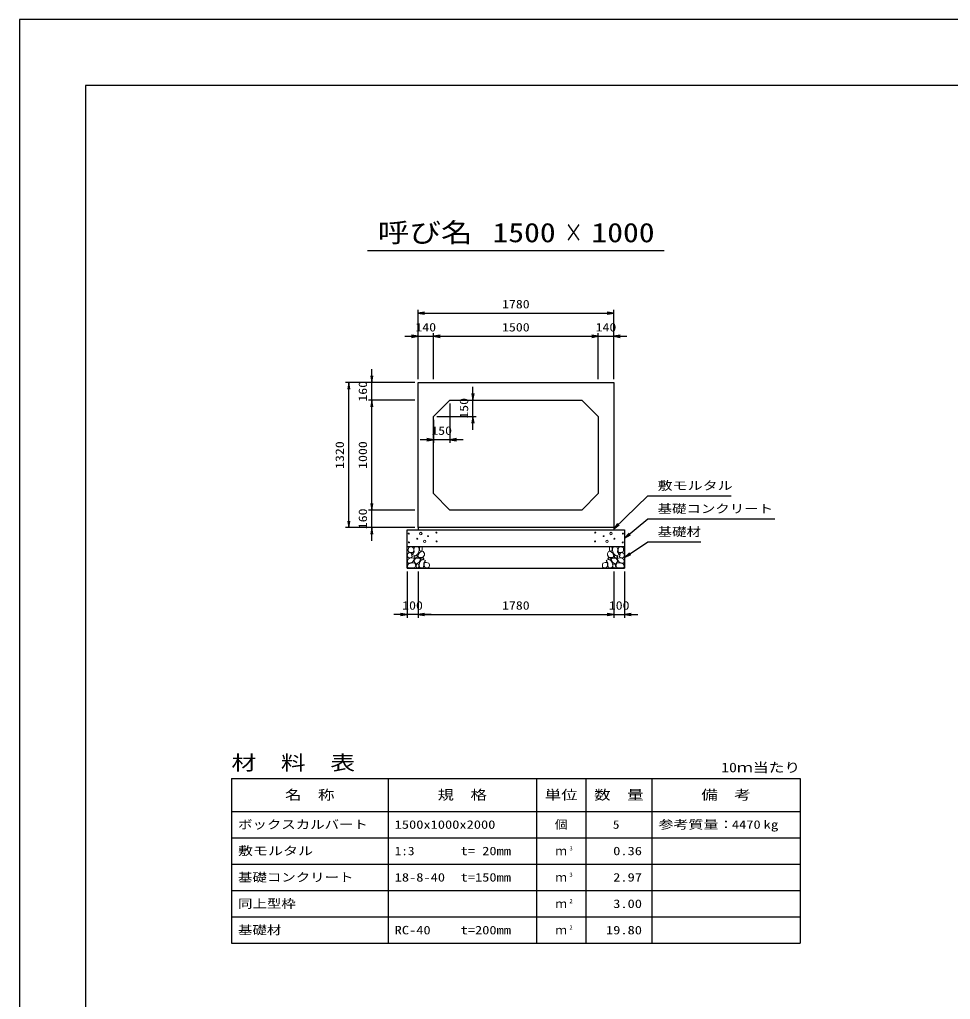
# Model space of a CAD drawing. Units: millimetres at full size. Extents: x 0 to 25230, y 0 to 17820.
# Drawn here: x 0 to 8469, y 8910 to 17820 of the extents above; entities that cross this region are included whole.
import ezdxf
from ezdxf.enums import TextEntityAlignment as Align

# ---------------------------------------------------------------- set-up
doc = ezdxf.new("R2010")
doc.units = ezdxf.units.MM
for name, color, linetype, lineweight in [('D-DCR-HCHn', 4, 'Continuous', 9), ('D-MTR-FRAM', 7, 'Continuous', 25), ('D-MTR-LINE', 7, 'Continuous', 25), ('D-STR-DIM', 7, 'Continuous', 25), ('D-STR-STRn', 1, 'Continuous', 25), ('D-STR-TXT', 7, 'Continuous', 25), ('D-TTL', 2, 'Continuous', 25), ('D-TTL-TXT', 7, 'Continuous', 25)]:
    doc.layers.add(name, color=color, linetype=linetype, lineweight=lineweight)
doc.layers.add('D-MTR', color=7, linetype='Continuous')
doc.layers.add('D-MTR-TXT', color=7, linetype='Continuous')
doc.styles.add('ＭＳ ゴシック', font='')
doc.styles.get('ＭＳ ゴシック').set_extended_font_data('MS Gothic')

# ---------------------------------------------------------------- blocks, each defined once
blk = doc.blocks.new('open_arrow')
at = {"color": 0, "linetype": 'Continuous', "lineweight": -2}
blk.add_lwpolyline([(7.5, 1.25), (0, 0), (7.5, -1.25)], dxfattribs=at)

msp = doc.modelspace()

# ---------------------------------------------------------------- linework, layer by layer
at = {"layer": 'D-DCR-HCHn'}
for points in [[(3576.198, 13021.594), (3555.395, 13026.217), (3536.904, 13016.971), (3534.592, 12996.168), (3539.215, 12979.988), (3562.33, 12973.053), (3578.51, 12973.053), (3585.444, 12984.611), (3585.444, 13010.037)], [(3594.69, 13023.906), (3587.756, 13003.102), (3590.067, 12979.988), (3573.887, 12954.562), (3594.69, 12943.005), (3617.805, 12954.562), (3631.673, 12973.053), (3636.296, 13003.102), (3631.673, 13019.283), (3617.805, 13026.217)], [(3638.608, 13019.283), (3638.608, 12991.545), (3650.165, 12984.611), (3661.722, 12991.545), (3664.034, 13007.725), (3661.722, 13021.594), (3645.542, 13026.217)], [(5391.392, 13019.283), (5391.392, 12991.545), (5379.835, 12984.611), (5368.278, 12991.545), (5365.966, 13007.725), (5368.278, 13021.594), (5384.458, 13026.217)], [(5435.31, 13023.906), (5442.244, 13003.102), (5439.933, 12979.988), (5456.113, 12954.562), (5435.31, 12943.005), (5412.195, 12954.562), (5398.327, 12973.053), (5393.704, 13003.102), (5398.327, 13019.283), (5412.195, 13026.217)], [(5453.802, 13021.594), (5474.605, 13026.217), (5493.096, 13016.971), (5495.408, 12996.168), (5490.785, 12979.988), (5467.67, 12973.053), (5451.49, 12973.053), (5444.556, 12984.611), (5444.556, 13010.037)], [(3532.281, 12963.808), (3525.346, 12943.005), (3534.592, 12929.136), (3557.707, 12926.824), (3573.488, 12933.599), (3566.952, 12949.939), (3571.575, 12959.185), (3562.33, 12968.431), (3548.461, 12973.053)], [(3576.155, 12887.009), (3593.277, 12912.692), (3591.137, 12919.112), (3567.594, 12925.533), (3546.192, 12923.393), (3531.21, 12910.551), (3529.07, 12895.57), (3531.21, 12880.588), (3548.332, 12876.308)], [(3599.313, 12943.005), (3587.756, 12933.759), (3592.379, 12926.824), (3608.559, 12926.824), (3615.493, 12929.136), (3620.116, 12938.382), (3613.182, 12945.316)], [(3636.082, 12887.009), (3646.783, 12912.692), (3638.222, 12923.393), (3612.539, 12923.393), (3601.838, 12919.112), (3591.137, 12904.131), (3591.137, 12891.289), (3601.838, 12874.167), (3614.679, 12872.027)], [(3633.985, 12968.431), (3622.427, 12940.693), (3631.673, 12929.136), (3659.411, 12929.136), (3670.968, 12933.759), (3682.525, 12949.939), (3682.525, 12963.808), (3670.968, 12982.299), (3657.099, 12984.611)], [(3668.185, 12910.551), (3678.886, 12919.112), (3674.606, 12925.533), (3659.624, 12925.533), (3653.204, 12923.393), (3648.923, 12914.832), (3655.344, 12908.411)], [(5396.015, 12968.431), (5407.573, 12940.693), (5398.327, 12929.136), (5370.589, 12929.136), (5359.032, 12933.759), (5347.475, 12949.939), (5347.475, 12963.808), (5359.032, 12982.299), (5372.901, 12984.611)], [(5361.815, 12910.551), (5351.114, 12919.112), (5355.394, 12925.533), (5370.376, 12925.533), (5376.796, 12923.393), (5381.077, 12914.832), (5374.656, 12908.411)], [(5393.918, 12887.009), (5383.217, 12912.692), (5391.778, 12923.393), (5417.461, 12923.393), (5428.162, 12919.112), (5438.863, 12904.131), (5438.863, 12891.289), (5428.162, 12874.167), (5415.321, 12872.027)], [(5430.687, 12943.005), (5442.244, 12933.759), (5437.621, 12926.824), (5421.441, 12926.824), (5414.507, 12929.136), (5409.884, 12938.382), (5416.818, 12945.316)], [(5453.845, 12887.009), (5436.723, 12912.692), (5438.863, 12919.112), (5462.406, 12925.533), (5483.808, 12923.393), (5498.79, 12910.551), (5500.93, 12895.57), (5498.79, 12880.588), (5481.668, 12876.308)], [(5497.719, 12963.808), (5504.654, 12943.005), (5495.408, 12929.136), (5472.293, 12926.824), (5456.512, 12933.599), (5463.048, 12949.939), (5458.425, 12959.185), (5467.67, 12968.431), (5481.539, 12973.053)], [(3584.716, 12833.503), (3599.698, 12839.924), (3603.978, 12861.326), (3595.417, 12876.308), (3580.435, 12880.588), (3561.173, 12878.448), (3539.771, 12869.887), (3529.07, 12857.045), (3529.07, 12842.064), (3535.49, 12833.503), (3561.173, 12835.643)], [(3631.801, 12839.924), (3631.801, 12865.606), (3621.1, 12872.027), (3610.399, 12865.606), (3608.259, 12850.625), (3610.399, 12837.783), (3625.381, 12833.503)], [(3672.466, 12835.643), (3678.886, 12854.905), (3676.746, 12876.308), (3691.728, 12899.85), (3672.466, 12910.551), (3651.063, 12899.85), (3638.222, 12882.728), (3633.941, 12854.905), (3638.222, 12839.924), (3651.063, 12833.503)], [(3689.588, 12837.783), (3708.85, 12833.503), (3725.972, 12842.064), (3728.112, 12861.326), (3723.831, 12876.308), (3702.429, 12882.728), (3687.447, 12882.728), (3681.027, 12872.027), (3681.027, 12848.484)], [(5340.412, 12837.783), (5321.15, 12833.503), (5304.028, 12842.064), (5301.888, 12861.326), (5306.169, 12876.308), (5327.571, 12882.728), (5342.553, 12882.728), (5348.973, 12872.027), (5348.973, 12848.484)], [(5357.534, 12835.643), (5351.114, 12854.905), (5353.254, 12876.308), (5338.272, 12899.85), (5357.534, 12910.551), (5378.937, 12899.85), (5391.778, 12882.728), (5396.059, 12854.905), (5391.778, 12839.924), (5378.937, 12833.503)], [(5398.199, 12839.924), (5398.199, 12865.606), (5408.9, 12872.027), (5419.601, 12865.606), (5421.741, 12850.625), (5419.601, 12837.783), (5404.619, 12833.503)], [(5445.284, 12833.503), (5430.302, 12839.924), (5426.022, 12861.326), (5434.583, 12876.308), (5449.565, 12880.588), (5468.827, 12878.448), (5490.229, 12869.887), (5500.93, 12857.045), (5500.93, 12842.064), (5494.51, 12833.503), (5468.827, 12835.643)]]:
    msp.add_lwpolyline(points, close=True, dxfattribs=at)
for centre, radius in [((3541.091, 13146.145), 4.5), ((3618.437, 13098.641), 4.5), ((3650.004, 13146.145), 11.25), ((3716.563, 13122.459), 4.5), ((3792.197, 13155.221), 4.5), ((5237.803, 13155.221), 4.5), ((5313.437, 13122.459), 4.5), ((5379.996, 13146.145), 11.25), ((5411.563, 13098.641), 4.5), ((5488.909, 13146.145), 4.5), ((3542.803, 13065.879), 4.5), ((3684.996, 13074.955), 11.25), ((3793.909, 13074.955), 4.5), ((5236.091, 13074.955), 4.5), ((5345.004, 13074.955), 11.25), ((5487.197, 13065.879), 4.5)]:
    msp.add_circle(centre, radius, dxfattribs=at)
at = {"layer": 'D-MTR-FRAM'}
for p, q in [((1927.5, 10920), (7102.5, 10920)), ((1927.5, 10920), (1927.5, 9420)), ((7102.5, 10920), (7102.5, 9420)), ((1927.5, 9420), (7102.5, 9420))]:
    msp.add_line(p, q, dxfattribs=at)
at = {"layer": 'D-MTR-LINE'}
for p, q in [((3352.5, 10920), (3352.5, 9420)), ((4702.5, 10920), (4702.5, 9420)), ((5152.5, 10920), (5152.5, 9420)), ((5752.5, 10920), (5752.5, 9420)), ((1927.5, 10620), (7102.5, 10620)), ((1927.5, 10380), (7102.5, 10380)), ((1927.5, 10140), (7102.5, 10140)), ((1927.5, 9900), (7102.5, 9900)), ((1927.5, 9660), (7102.5, 9660))]:
    msp.add_line(p, q, dxfattribs=at)
at = {"layer": 'D-STR-DIM'}
for p, q in [((3625, 14550), (3625, 15180)), ((3625, 15150), (5405, 15150)), ((5405, 14550), (5405, 15180)), ((3625, 14550), (3625, 14970)), ((3765, 14550), (3765, 14970)), ((3765, 14550), (3765, 14970)), ((5265, 14550), (5265, 14970)), ((5265, 14550), (5265, 14970)), ((5405, 14550), (5405, 14970)), ((3505, 14940), (3885, 14940)), ((3765, 14940), (5265, 14940)), ((5145, 14940), (5525, 14940)), ((3205, 14240), (3205, 14640)), ((3595, 14520), (2965, 14520)), ((2995, 13200), (2995, 14520)), ((3595, 14520), (3175, 14520)), ((4125, 14090), (4125, 14480)), ((3595, 14360), (3175, 14360)), ((3595, 14360), (3175, 14360)), ((3205, 13360), (3205, 14360)), ((3945, 14360), (4155, 14360)), ((3915, 14330), (3915, 13970)), ((3765, 14180), (3765, 13970)), ((3795, 14210), (4155, 14210)), ((4035, 14000), (3645, 14000)), ((3205, 13080), (3205, 13480)), ((3595, 13360), (3175, 13360)), ((3595, 13360), (3175, 13360)), ((3595, 13200), (2965, 13200)), ((3595, 13200), (3175, 13200)), ((3525, 12800), (3525, 12380)), ((3625, 12800), (3625, 12380)), ((3625, 12800), (3625, 12380)), ((5405, 12800), (5405, 12380)), ((5405, 12800), (5405, 12380)), ((5505, 12800), (5505, 12380)), ((3745, 12410), (3405, 12410)), ((3625, 12410), (5405, 12410)), ((5285, 12410), (5625, 12410))]:
    msp.add_line(p, q, dxfattribs=at)
at = {"layer": 'D-STR-STRn'}
for p, q in [((3625, 13200), (3625, 14520)), ((3625, 14520), (5405, 14520)), ((5405, 14520), (5405, 13200)), ((3915, 14360), (3765, 14210)), ((3915, 14360), (5115, 14360)), ((5265, 14210), (5115, 14360)), ((3765, 13510), (3765, 14210)), ((5265, 14210), (5265, 13510)), ((3765, 13510), (3915, 13360)), ((5115, 13360), (5265, 13510)), ((5115, 13360), (3915, 13360)), ((5405, 13200), (3625, 13200)), ((3625, 13200), (3625, 13180)), ((5405, 13200), (5405, 13180)), ((3525, 12830), (3525, 13180)), ((3525, 13180), (5505, 13180)), ((5505, 13180), (5505, 12830)), ((3525, 13030), (5505, 13030)), ((3525, 12830), (5505, 12830))]:
    msp.add_line(p, q, dxfattribs=at)
at = {"layer": 'D-STR-TXT'}
for points in [[(5405, 13190), (5715, 13490), (5775, 13490), (6474.975, 13490)], [(5505, 13105), (5715, 13280), (5775, 13280), (6870.457, 13280)], [(5505, 12930), (5715, 13070), (5775, 13070), (6199.416, 13070)]]:
    msp.add_lwpolyline(points, dxfattribs=at)
at = {"layer": 'D-TTL'}
for points in [[(0, 0), (25230, 0), (25230, 17820), (0, 17820)], [(600, 600), (24630, 600), (24630, 17220), (600, 17220)]]:
    msp.add_lwpolyline(points, close=True, dxfattribs=at)
at = {"layer": 'D-TTL-TXT'}
msp.add_line((3165, 15720), (5865, 15720), dxfattribs=at)

# ---------------------------------------------------------------- block references
at = {"layer": 'D-STR-DIM', "xscale": 8, "yscale": 8}
for p in [(3625, 15150), (3765, 14940), (3765, 14940), (5405, 14940), (3915, 14000), (3625, 12410), (3625, 12410), (5505, 12410)]:
    msp.add_blockref('open_arrow', p, dxfattribs=at)
for p, rotation in [((5405, 15150), 180), ((3625, 14940), 180), ((5265, 14940), 180), ((5265, 14940), 180), ((3205, 14520), 90), ((2995, 14520), 270), ((3205, 14360), 270), ((3205, 14360), 270), ((4125, 14360), 90), ((4125, 14210), 270), ((3765, 14000), 180), ((3205, 13360), 90), ((3205, 13360), 90), ((2995, 13200), 90), ((3205, 13200), 270), ((3525, 12410), 180), ((5405, 12410), 180), ((5405, 12410), 180)]:
    msp.add_blockref('open_arrow', p, dxfattribs=dict(at, rotation=rotation))
at = {"layer": 'D-STR-TXT', "xscale": 8, "yscale": 8}
for p, rotation in [((5405, 13190), 44.1), ((5505, 13105), 39.8), ((5505, 12930), 33.7)]:
    msp.add_blockref('open_arrow', p, dxfattribs=dict(at, rotation=rotation))

# ---------------------------------------------------------------- texts
at = {"layer": 'D-MTR', "style": 'ＭＳ ゴシック', "width": 1.25}
msp.add_text('材\u3000料\u3000表', height=132, dxfattribs=at).set_placement((1927.5, 10956), align=Align.BOTTOM_LEFT)
at = {"layer": 'D-MTR', "style": 'ＭＳ ゴシック', "width": 1.2}
msp.add_text('10ｍ当たり', height=87.98, dxfattribs=at).set_placement((7102.5, 10949), align=Align.BOTTOM_RIGHT)
at = {"layer": 'D-MTR-TXT', "style": 'ＭＳ ゴシック'}
for s, height, width, p in [('名\u3000称', 87.98, 1.25, (2640, 10770)), ('規\u3000格', 87.98, 1.25, (4027.5, 10770)), ('単位', 87.98, 1.25, (4927.5, 10770)), ('数\u3000量', 87.98, 1.25, (5452.5, 10770)), ('備\u3000考', 87.98, 1.25, (6427.5, 10770)), ('個', 76.98, 1.1, (4927.5, 10500))]:
    msp.add_text(s, height=height, dxfattribs=dict(at, width=width)).set_placement(p, align=Align.MIDDLE_CENTER)
for s, width, p in [('ボックスカルバート', 1.25, (1987.5, 10500)), ('1500x1000x2000', 1.25, (3412.5, 10500)), ('参考質量：    kg', 1.3, (5812.5, 10500)), ('敷モルタル', 1.3, (1987.5, 10260)), ('1:3', 1.15, (3412.5, 10260)), ('t= 20mm', 1.25, (4012.5, 10260)), ('基礎コンクリート', 1.25, (1987.5, 10020)), ('18-8-40', 1.25, (3412.5, 10020)), ('t=150mm', 1.25, (4012.5, 10020)), ('同上型枠', 1.25, (1987.5, 9780)), ('基礎材', 1.25, (1987.5, 9540)), ('RC-40', 1.25, (3412.5, 9540)), ('t=200mm', 1.25, (4012.5, 9540))]:
    msp.add_text(s, height=76.98, dxfattribs=dict(at, width=width)).set_placement(p, align=Align.MIDDLE_LEFT)
for s, width, p in [('5', 1.15, (5457.83, 10500)), ('4470', 1.25, (6742.5, 10500)), ('0.36', 1.25, (5662.5, 10260)), ('2.97', 1.25, (5662.5, 10020)), ('3.00', 1.25, (5662.5, 9780)), ('19.80', 1.25, (5662.5, 9540))]:
    msp.add_text(s, height=76.98, dxfattribs=dict(at, width=width)).set_placement(p, align=Align.MIDDLE_RIGHT)
for p in [(4927.5, 10260), (4927.5, 10020), (4927.5, 9780), (4927.5, 9540)]:
    msp.add_text('ｍ', height=76.98, dxfattribs=at).set_placement(p, align=Align.MIDDLE_CENTER)
at = {"layer": 'D-MTR-TXT', "style": 'ＭＳ ゴシック', "width": 1.15}
for s, p in [('3', (5002.5, 10253)), ('3', (5002.5, 10013)), ('2', (5002.5, 9773)), ('2', (5002.5, 9533))]:
    msp.add_text(s, height=38.49, dxfattribs=at).set_placement(p, align=Align.BOTTOM_LEFT)
at = {"layer": 'D-STR-DIM', "style": 'ＭＳ ゴシック', "width": 1.2}
for s, p in [('1780', (4515, 15232.5)), ('140', (3695, 15022.5)), ('1500', (4515, 15022.5)), ('140', (5335, 15022.5)), ('150', (3840, 14082.5)), ('100', (3575, 12492.5)), ('1780', (4515, 12492.5)), ('100', (5455, 12492.5))]:
    msp.add_text(s, height=76.98, dxfattribs=at).set_placement(p, align=Align.MIDDLE_CENTER)
for s, p in [('160', (3122.5, 14440)), ('150', (4042.5, 14285)), ('1320', (2912.5, 13860)), ('1000', (3122.5, 13860)), ('160', (3122.5, 13280))]:
    msp.add_text(s, height=76.98, rotation=90, dxfattribs=at).set_placement(p, align=Align.MIDDLE_CENTER)
at = {"layer": 'D-STR-TXT', "style": 'ＭＳ ゴシック'}
for s, width, p in [('敷モルタル', 1.3, (5805, 13520)), ('基礎コンクリート', 1.25, (5805, 13310)), ('基礎材', 1.25, (5805, 13100))]:
    msp.add_text(s, height=76.98, dxfattribs=dict(at, width=width)).set_placement(p, align=Align.BOTTOM_LEFT)
at = {"layer": 'D-TTL-TXT', "style": 'ＭＳ ゴシック'}
for s, width, p in [('呼び名', 1.2, (3690, 15742.5)), ('1500', 1.2, (4590, 15742.5)), ('×', 0.7, (5040, 15742.5)), ('1000', 1.2, (5490, 15742.5))]:
    msp.add_text(s, height=176, dxfattribs=dict(at, width=width)).set_placement(p, align=Align.BOTTOM_CENTER)

doc.saveas('drawing.dxf')
